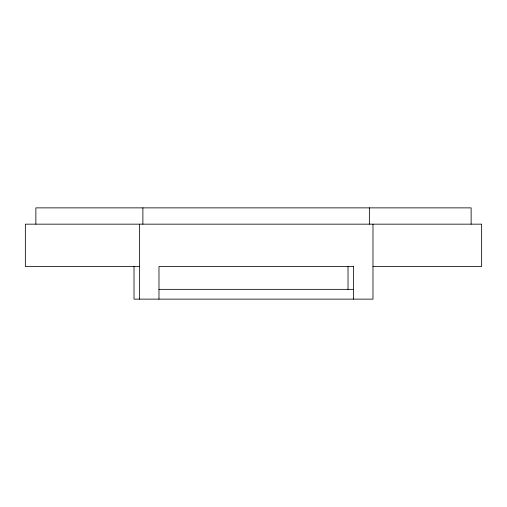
<?xml version="1.0" encoding="UTF-8"?>
<svg xmlns="http://www.w3.org/2000/svg" width="507" height="507" viewBox="0 0 507 507"><rect width="100%" height="100%" fill="white"/><g stroke="black" fill="none" stroke-linecap="round" stroke-linejoin="round"><path stroke-width="0.76" d="M139.495 266.536L25.35 266.536L25.35 224.164L481.65 224.164L481.65 266.536L372.981 266.536M353.499 266.536L158.976 266.536L158.976 299.13M158.976 289.351L353.43 289.351M471.13 224.164L471.13 207.87L35.87 207.87L35.87 224.164M372.981 224.164L372.981 299.13L134.019 299.13L134.019 266.536M369.362 207.87L369.362 224.164M353.43 266.536L353.43 299.13M348.024 266.536L348.024 289.351M142.885 207.87L142.885 224.164M139.425 224.164L139.425 299.13"/></g></svg>
